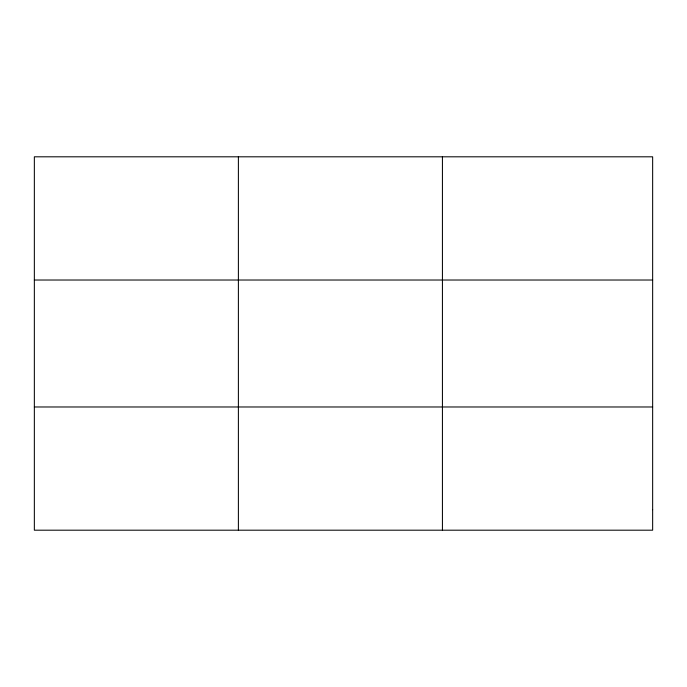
<?xml version="1.0" encoding="UTF-8"?>
<svg xmlns="http://www.w3.org/2000/svg" width="687" height="687" viewBox="0 0 687 687"><rect width="100%" height="100%" fill="white"/><g stroke="black" fill="none" stroke-linecap="round" stroke-linejoin="round"><path stroke-width="1.03" d="M238.389 530.192L238.389 156.808M442.428 530.192L442.428 156.808M34.35 280.021L652.65 280.021M34.35 406.979L652.65 406.979M652.65 509.66L652.65 530.192L34.35 530.192L34.35 156.808L652.65 156.808L652.65 509.66"/></g></svg>
